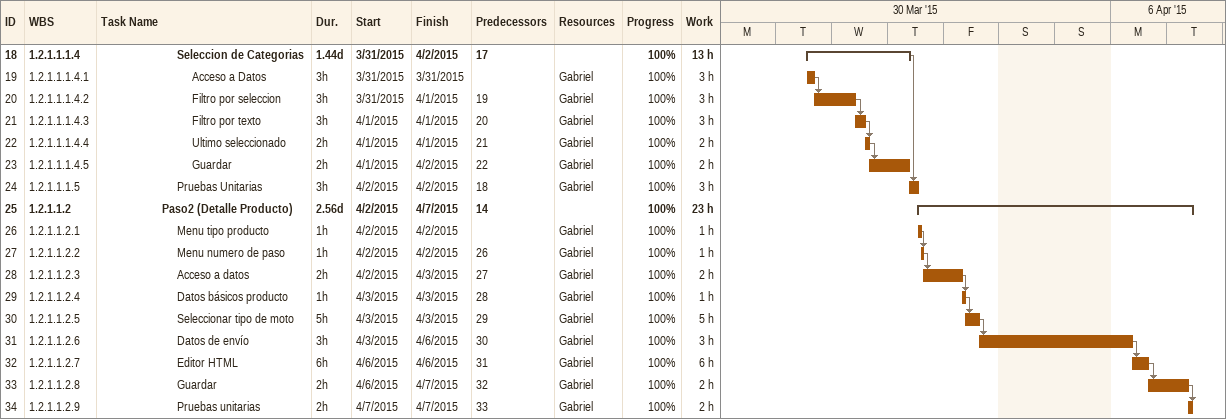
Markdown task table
| ID | WBS | Task | Duration | Start | Finish | Predecessors | Resources | % complete | Work (h) |
|---|---|---|---|---|---|---|---|---|---|
| 18 | 1.2.1.1.1.4 | **Seleccion de Categorias** | 1.44d | 2015-03-31 | 2015-04-02 | 17 |  | 100 | 13 |
| 19 | 1.2.1.1.1.4.1 | Acceso a Datos | 3h | 2015-03-31 | 2015-03-31 |  | Gabriel | 100 | 3 |
| 20 | 1.2.1.1.1.4.2 | Filtro por seleccion | 3h | 2015-03-31 | 2015-04-01 | 19 | Gabriel | 100 | 3 |
| 21 | 1.2.1.1.1.4.3 | Filtro por texto | 3h | 2015-04-01 | 2015-04-01 | 20 | Gabriel | 100 | 3 |
| 22 | 1.2.1.1.1.4.4 | Ultimo seleccionado | 2h | 2015-04-01 | 2015-04-01 | 21 | Gabriel | 100 | 2 |
| 23 | 1.2.1.1.1.4.5 | Guardar | 2h | 2015-04-01 | 2015-04-02 | 22 | Gabriel | 100 | 2 |
| 24 | 1.2.1.1.1.5 | Pruebas Unitarias | 3h | 2015-04-02 | 2015-04-02 | 18 | Gabriel | 100 | 3 |
| 25 | 1.2.1.1.2 | **Paso2 (Detalle Producto)** | 2.56d | 2015-04-02 | 2015-04-07 | 14 |  | 100 | 23 |
| 26 | 1.2.1.1.2.1 | Menu tipo producto | 1h | 2015-04-02 | 2015-04-02 |  | Gabriel | 100 | 1 |
| 27 | 1.2.1.1.2.2 | Menu numero de paso | 1h | 2015-04-02 | 2015-04-02 | 26 | Gabriel | 100 | 1 |
| 28 | 1.2.1.1.2.3 | Acceso a datos | 2h | 2015-04-02 | 2015-04-03 | 27 | Gabriel | 100 | 2 |
| 29 | 1.2.1.1.2.4 | Datos básicos producto | 1h | 2015-04-03 | 2015-04-03 | 28 | Gabriel | 100 | 1 |
| 30 | 1.2.1.1.2.5 | Seleccionar tipo de moto | 5h | 2015-04-03 | 2015-04-03 | 29 | Gabriel | 100 | 5 |
| 31 | 1.2.1.1.2.6 | Datos de envío | 3h | 2015-04-03 | 2015-04-06 | 30 | Gabriel | 100 | 3 |
| 32 | 1.2.1.1.2.7 | Editor HTML | 6h | 2015-04-06 | 2015-04-06 | 31 | Gabriel | 100 | 6 |
| 33 | 1.2.1.1.2.8 | Guardar | 2h | 2015-04-06 | 2015-04-07 | 32 | Gabriel | 100 | 2 |
| 34 | 1.2.1.1.2.9 | Pruebas unitarias | 2h | 2015-04-07 | 2015-04-07 | 33 | Gabriel | 100 | 2 |
